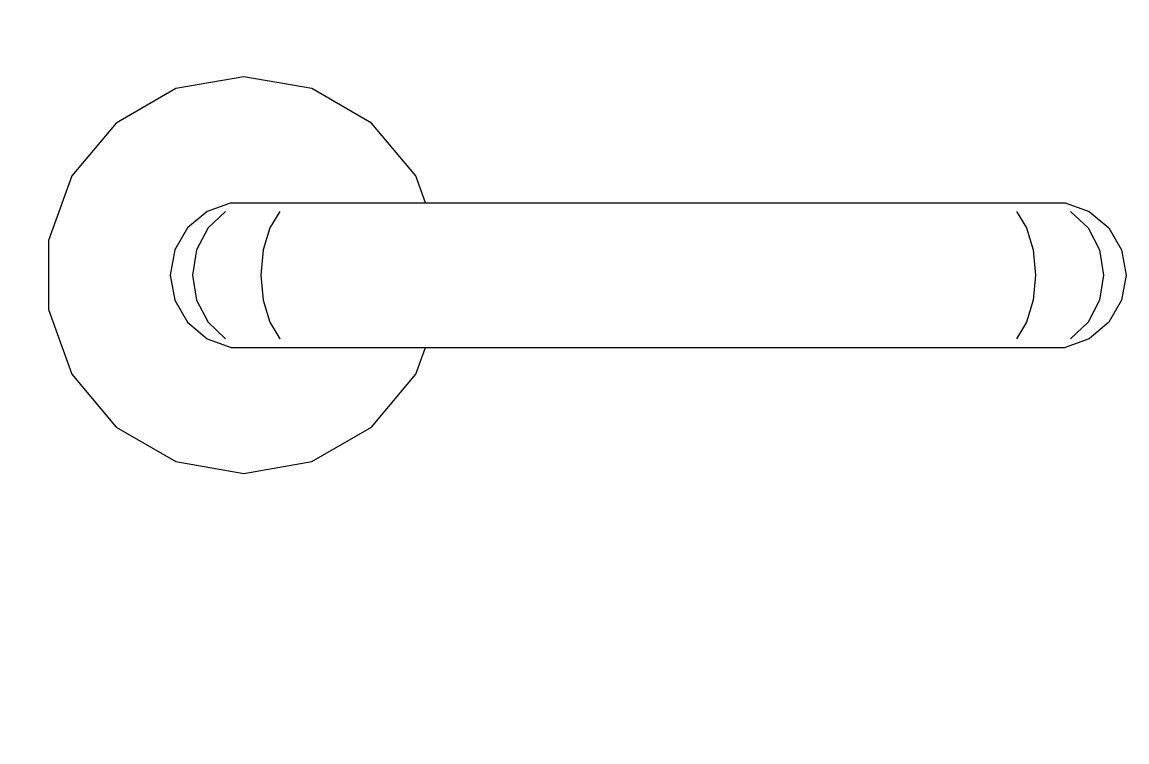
# Model space of a CAD drawing. Header units: millimetres. Extents: x -15634 to 67596, y -3027 to 55843.
# Drawn here: x 11392.2 to 11542.5, y 21832.1 to 21930 of the extents above; entities that cross this region are included whole.
import ezdxf

# ---------------------------------------------------------------- set-up
doc = ezdxf.new("R2010")
doc.units = ezdxf.units.MM
doc.header["$MEASUREMENT"] = 0
doc.set_wipeout_variables(frame=1)
doc.linetypes.add('Wipeout_Contour', pattern=[1000, 0, -1000])
doc.layers.add('Dimensioning - General', color=7, linetype='Continuous')
doc.layers.add('Structural - Bearing', color=7, linetype='Continuous')
for name, color, linetype, lineweight, true_color in [('Dimensioning - General_Pen_No__61', 7, 'Continuous', 20, 0x6a6a6a), ('Dimensioning - General_Pen_No__88', 7, 'Continuous', 20, 0xfd4435), ('Structural - Bearing_Pen_No__82', 7, 'Continuous', 20, 0xaaaaaa)]:
    doc.layers.add(name, color=color, linetype=linetype, lineweight=lineweight, true_color=true_color)
doc.styles.add('GENERATED_STYLE_6', font='calibril.ttf')
doc.dimstyles.new('GENERATED_STYLE__3', dxfattribs={"dimtxt": 195.999997, "dimasz": 106.4, "dimexe": 0.18, "dimexo": 0.0625, "dimgap": 0.09, "dimtad": 1, "dimdec": 0, "dimlfac": 0.1, "dimzin": 0, "dimdsep": 46, "dimtxsty": 'GENERATED_STYLE_6', "dimblk": 'ARROWHEAD_2', "dimblk1": 'ARROWHEAD_2', "dimblk2": 'ARROWHEAD_2', "dimcen": 0.09, "dimse1": 1, "dimse2": 1, "dimclrd": 256, "dimclre": 256, "dimclrt": 256, "dimadec": 0, "dimazin": 0, "dimtfac": 1, "dimtdec": 4, "dimtmove": 0, "dimatfit": 3, "dimfxl": 1, "dimtolj": 1, "dimtzin": 0, "dimarcsym": 0})

# ---------------------------------------------------------------- blocks, each defined once
blk = doc.blocks.new('*D49')
at = {"layer": 'Dimensioning - General_Pen_No__61', "color": 251, "linetype": 'Continuous', "lineweight": 20, "true_color": 0x6a6a6a, "transparency": 16777216}
for p, q in [((27454.43, 23536.02), (27594.43, 23455.19)), ((27629.43, 23495.6), (27419.43, 23495.6)), ((27524.43, 20795.6), (27524.43, 23495.6)), ((27454.43, 20836.02), (27594.43, 20755.19)), ((27629.43, 20795.6), (27419.43, 20795.6))]:
    blk.add_line(p, q, dxfattribs=at)
at = {"layer": 'Dimensioning - General_Pen_No__88', "color": 20, "lineweight": 20, "true_color": 0xfd4435, "transparency": 16777216, "char_height": 196, "attachment_point": 7, "rotation": 90, "style": 'GENERATED_STYLE_6'}
for s, insert in [('\\A1;{\\pql;\\fCalibri Light|b0|i0|c0|p34;20}', (27485.23, 23137.36)), ('\\A1;{\\pql;\\fCalibri Light|b0|i0|c0|p34;270}', (27485.23, 21907.27))]:
    blk.add_mtext(s, dxfattribs=dict(at, insert=insert))
blk = doc.blocks.new('ARROWHEAD_2')
at = {"color": 0, "linetype": 'Continuous', "lineweight": 0}
for p, q in [((-0.3781, -0.655), (0.3781, 0.655)), ((0, 0), (-1, 0))]:
    blk.add_line(p, q, dxfattribs=at)
blk = doc.blocks.new('*D97')
at = {"layer": 'Dimensioning - General_Pen_No__61', "color": 251, "linetype": 'Continuous', "lineweight": 20, "true_color": 0x6a6a6a, "transparency": 16777216}
for p, q in [((28004.43, 23536.02), (28144.43, 23455.19)), ((28179.43, 23495.6), (27969.43, 23495.6)), ((28074.43, 20795.6), (28074.43, 23495.6)), ((28004.43, 20836.02), (28144.43, 20755.19)), ((28179.43, 20795.6), (27969.43, 20795.6))]:
    blk.add_line(p, q, dxfattribs=at)
at = {"layer": 'Dimensioning - General_Pen_No__88', "color": 20, "lineweight": 20, "true_color": 0xfd4435, "transparency": 16777216, "char_height": 196, "attachment_point": 7, "rotation": 90, "style": 'GENERATED_STYLE_6'}
for s, insert in [('\\A1;{\\pql;\\fCalibri Light|b0|i0|c0|p34;20}', (28035.23, 23137.36)), ('\\A1;{\\pql;\\fCalibri Light|b0|i0|c0|p34;270}', (28035.23, 21907.27))]:
    blk.add_mtext(s, dxfattribs=dict(at, insert=insert))
blk = doc.blocks.new('*D127')
at = {"layer": 'Dimensioning - General_Pen_No__61', "color": 251, "linetype": 'Continuous', "lineweight": 20, "true_color": 0x6a6a6a, "transparency": 16777216}
for p, q in [((28554.43, 23736.02), (28694.43, 23655.19)), ((28729.43, 23695.6), (28519.43, 23695.6)), ((28624.43, 20795.6), (28624.43, 23695.6)), ((28554.43, 20836.02), (28694.43, 20755.19)), ((28729.43, 20795.6), (28519.43, 20795.6))]:
    blk.add_line(p, q, dxfattribs=at)
at = {"layer": 'Dimensioning - General_Pen_No__88', "color": 20, "lineweight": 20, "true_color": 0xfd4435, "transparency": 16777216, "insert": (28585.23, 22007.27), "char_height": 196, "attachment_point": 7, "rotation": 90, "style": 'GENERATED_STYLE_6'}
blk.add_mtext('\\A1;{\\pql;\\fCalibri Light|b0|i0|c0|p34;290}', dxfattribs=at)
blk = doc.blocks.new('*D145')
at = {"layer": 'Dimensioning - General_Pen_No__61', "color": 251, "linetype": 'Continuous', "lineweight": 20, "true_color": 0x6a6a6a, "transparency": 16777216}
for p, q in [((34964.93, 23536.02), (35104.93, 23455.19)), ((35139.93, 23495.6), (34929.93, 23495.6)), ((35034.93, 20795.6), (35034.93, 23495.6)), ((34964.93, 20836.02), (35104.93, 20755.19)), ((35139.93, 20795.6), (34929.93, 20795.6))]:
    blk.add_line(p, q, dxfattribs=at)
at = {"layer": 'Dimensioning - General_Pen_No__88', "color": 20, "lineweight": 20, "true_color": 0xfd4435, "transparency": 16777216, "char_height": 196, "attachment_point": 7, "rotation": 90, "style": 'GENERATED_STYLE_6'}
for s, insert in [('\\A1;{\\pql;\\fCalibri Light|b0|i0|c0|p34;20}', (34995.73, 23137.36)), ('\\A1;{\\pql;\\fCalibri Light|b0|i0|c0|p34;270}', (34995.73, 21907.27))]:
    blk.add_mtext(s, dxfattribs=dict(at, insert=insert))
blk = doc.blocks.new('*D193')
at = {"layer": 'Dimensioning - General_Pen_No__61', "color": 251, "linetype": 'Continuous', "lineweight": 20, "true_color": 0x6a6a6a, "transparency": 16777216}
for p, q in [((35514.93, 23536.02), (35654.93, 23455.19)), ((35689.93, 23495.6), (35479.93, 23495.6)), ((35584.93, 20795.6), (35584.93, 23495.6)), ((35514.93, 20836.02), (35654.93, 20755.19)), ((35689.93, 20795.6), (35479.93, 20795.6))]:
    blk.add_line(p, q, dxfattribs=at)
at = {"layer": 'Dimensioning - General_Pen_No__88', "color": 20, "lineweight": 20, "true_color": 0xfd4435, "transparency": 16777216, "char_height": 196, "attachment_point": 7, "rotation": 90, "style": 'GENERATED_STYLE_6'}
for s, insert in [('\\A1;{\\pql;\\fCalibri Light|b0|i0|c0|p34;20}', (35545.73, 23137.36)), ('\\A1;{\\pql;\\fCalibri Light|b0|i0|c0|p34;270}', (35545.73, 21907.27))]:
    blk.add_mtext(s, dxfattribs=dict(at, insert=insert))
blk = doc.blocks.new('*D223')
at = {"layer": 'Dimensioning - General_Pen_No__61', "color": 251, "linetype": 'Continuous', "lineweight": 20, "true_color": 0x6a6a6a, "transparency": 16777216}
for p, q in [((36064.93, 23736.02), (36204.93, 23655.19)), ((36239.93, 23695.6), (36029.93, 23695.6)), ((36134.93, 20795.6), (36134.93, 23695.6)), ((36064.93, 20836.02), (36204.93, 20755.19)), ((36239.93, 20795.6), (36029.93, 20795.6))]:
    blk.add_line(p, q, dxfattribs=at)
at = {"layer": 'Dimensioning - General_Pen_No__88', "color": 20, "lineweight": 20, "true_color": 0xfd4435, "transparency": 16777216, "insert": (36095.73, 22007.27), "char_height": 196, "attachment_point": 7, "rotation": 90, "style": 'GENERATED_STYLE_6'}
blk.add_mtext('\\A1;{\\pql;\\fCalibri Light|b0|i0|c0|p34;290}', dxfattribs=at)

msp = doc.modelspace()

# ---------------------------------------------------------------- wipeouts: each hides what was drawn before it
at = {"color": 254, "linetype": 'Wipeout_Contour', "lineweight": 0, "ltscale": 691455.573071}
msp.add_wipeout([(11395.78, 21900.29), (11395.78, 21890.92), (11398.98, 21882.1), (11405.01, 21874.92), (11413.13, 21870.23), (11422.37, 21868.6), (11431.6, 21870.23), (11439.72, 21874.92), (11445.75, 21882.1), (11447.08, 21885.76), (11437.6, 21885.76), (11420.63, 21885.76), (11417.37, 21886.94), (11414.71, 21889.18), (11412.97, 21892.18), (11412.37, 21895.6), (11412.97, 21899.02), (11414.71, 21902.03), (11417.37, 21904.26), (11420.63, 21905.45), (11447.08, 21905.45), (11445.75, 21909.1), (11439.72, 21916.29), (11431.6, 21920.98), (11422.37, 21922.6), (11413.13, 21920.98), (11405.01, 21916.29), (11398.98, 21909.1)], dxfattribs=at).dxf.layer = 'Structural - Bearing'

# ---------------------------------------------------------------- next in the draw order: linework, layer by layer
at = {"layer": 'Structural - Bearing_Pen_No__82', "color": 253, "linetype": 'Continuous', "lineweight": 20, "true_color": 0xaaaaaa}
for p, q in [((11422.37, 21922.6), (11413.13, 21920.98)), ((11431.6, 21920.98), (11422.37, 21922.6)), ((11413.13, 21920.98), (11405.01, 21916.29)), ((11439.72, 21916.29), (11431.6, 21920.98)), ((11405.01, 21916.29), (11398.98, 21909.1)), ((11445.75, 21909.1), (11439.72, 21916.29)), ((11398.98, 21909.1), (11395.78, 21900.29)), ((11395.78, 21900.29), (11395.78, 21890.92)), ((11395.78, 21890.92), (11398.98, 21882.1)), ((11398.98, 21882.1), (11405.01, 21874.92)), ((11439.72, 21874.92), (11445.75, 21882.1)), ((11405.01, 21874.92), (11413.13, 21870.23)), ((11431.6, 21870.23), (11439.72, 21874.92)), ((11413.13, 21870.23), (11422.37, 21868.6)), ((11422.37, 21868.6), (11431.6, 21870.23))]:
    msp.add_line(p, q, dxfattribs=at)

# ---------------------------------------------------------------- next in the draw order: wipeouts: each hides what was drawn before it
at = {"color": 254, "linetype": 'Wipeout_Contour', "lineweight": 0, "ltscale": 98812.382812}
msp.add_wipeout([(11417.37, 21904.26), (11419.89, 21904.26), (11422.82, 21905.45), (11420.63, 21905.45)], dxfattribs=at).dxf.layer = 'Structural - Bearing'
at = {"color": 254, "linetype": 'Wipeout_Contour', "lineweight": 0, "ltscale": 98762.413774}
msp.add_wipeout([(11415.41, 21895.6), (11412.37, 21895.6), (11412.97, 21892.18), (11415.95, 21892.18)], dxfattribs=at).dxf.layer = 'Structural - Bearing'

# ---------------------------------------------------------------- next in the draw order: wipeouts: each hides what was drawn before it
at = {"color": 254, "linetype": 'Wipeout_Contour', "lineweight": 0, "ltscale": 98801.127504}
msp.add_wipeout([(11414.71, 21902.03), (11417.51, 21902.03), (11419.89, 21904.26), (11417.37, 21904.26)], dxfattribs=at).dxf.layer = 'Structural - Bearing'
at = {"color": 254, "linetype": 'Wipeout_Contour', "lineweight": 0, "ltscale": 98753.055753}
msp.add_wipeout([(11415.95, 21892.18), (11412.97, 21892.18), (11414.71, 21889.18), (11417.51, 21889.18)], dxfattribs=at).dxf.layer = 'Structural - Bearing'

# ---------------------------------------------------------------- next in the draw order: wipeouts: each hides what was drawn before it
at = {"color": 254, "linetype": 'Wipeout_Contour', "lineweight": 0, "ltscale": 98820.786902}
msp.add_wipeout([(11419.89, 21904.26), (11427.28, 21904.26), (11428.97, 21905.45), (11422.82, 21905.45)], dxfattribs=at).dxf.layer = 'Structural - Bearing'
at = {"color": 254, "linetype": 'Wipeout_Contour', "lineweight": 0, "ltscale": 98787.985797}
msp.add_wipeout([(11412.97, 21899.02), (11415.95, 21899.02), (11417.51, 21902.03), (11414.71, 21902.03)], dxfattribs=at).dxf.layer = 'Structural - Bearing'
at = {"color": 254, "linetype": 'Wipeout_Contour', "lineweight": 0, "ltscale": 98747.613594}
msp.add_wipeout([(11417.51, 21889.18), (11414.71, 21889.18), (11417.37, 21886.94), (11419.89, 21886.94)], dxfattribs=at).dxf.layer = 'Structural - Bearing'

# ---------------------------------------------------------------- next in the draw order: linework, layer by layer
at = {"layer": 'Structural - Bearing_Pen_No__82', "color": 253, "linetype": 'Continuous', "lineweight": 20, "true_color": 0xaaaaaa}
msp.add_line((11420.63, 21905.45), (11422.82, 21905.45), dxfattribs=at)

# ---------------------------------------------------------------- next in the draw order: wipeouts: each hides what was drawn before it
at = {"color": 254, "linetype": 'Wipeout_Contour', "lineweight": 0, "ltscale": 98810.863227}
msp.add_wipeout([(11417.51, 21902.03), (11425.9, 21902.03), (11427.28, 21904.26), (11419.89, 21904.26)], dxfattribs=at).dxf.layer = 'Structural - Bearing'
at = {"color": 254, "linetype": 'Wipeout_Contour', "lineweight": 0, "ltscale": 98774.545096}
msp.add_wipeout([(11412.97, 21899.02), (11412.37, 21895.6), (11415.41, 21895.6), (11415.95, 21899.02)], dxfattribs=at).dxf.layer = 'Structural - Bearing'
at = {"color": 254, "linetype": 'Wipeout_Contour', "lineweight": 0, "ltscale": 98746.741627}
msp.add_wipeout([(11417.37, 21886.94), (11420.63, 21885.76), (11422.82, 21885.76), (11419.89, 21886.94)], dxfattribs=at).dxf.layer = 'Structural - Bearing'

# ---------------------------------------------------------------- next in the draw order: linework, layer by layer
at = {"layer": 'Structural - Bearing_Pen_No__82', "color": 253, "linetype": 'Continuous', "lineweight": 20, "true_color": 0xaaaaaa}
for p, q in [((11420.63, 21905.45), (11417.37, 21904.26)), ((11412.97, 21899.02), (11412.37, 21895.6)), ((11412.37, 21895.6), (11412.97, 21892.18))]:
    msp.add_line(p, q, dxfattribs=at)

# ---------------------------------------------------------------- next in the draw order: wipeouts: each hides what was drawn before it
at = {"color": 254, "linetype": 'Wipeout_Contour', "lineweight": 0, "ltscale": 98835.192614}
msp.add_wipeout([(11428.97, 21905.45), (11427.28, 21904.26), (11436.71, 21904.26), (11437.14, 21905.45)], dxfattribs=at).dxf.layer = 'Structural - Bearing'
at = {"color": 254, "linetype": 'Wipeout_Contour', "lineweight": 0, "ltscale": 98798.71284}
msp.add_wipeout([(11415.95, 21899.02), (11425, 21899.02), (11425.9, 21902.03), (11417.51, 21902.03)], dxfattribs=at).dxf.layer = 'Structural - Bearing'
at = {"color": 254, "linetype": 'Wipeout_Contour', "lineweight": 0, "ltscale": 98773.673887}
msp.add_wipeout([(11424.69, 21895.6), (11415.41, 21895.6), (11415.95, 21892.18), (11425, 21892.18)], dxfattribs=at).dxf.layer = 'Structural - Bearing'

# ---------------------------------------------------------------- next in the draw order: linework, layer by layer
at = {"layer": 'Structural - Bearing_Pen_No__82', "color": 253, "linetype": 'Continuous', "lineweight": 20, "true_color": 0xaaaaaa}
for p, q in [((11422.82, 21905.45), (11428.97, 21905.45)), ((11417.37, 21904.26), (11414.71, 21902.03)), ((11419.89, 21904.26), (11417.51, 21902.03)), ((11412.97, 21892.18), (11414.71, 21889.18))]:
    msp.add_line(p, q, dxfattribs=at)

# ---------------------------------------------------------------- next in the draw order: wipeouts: each hides what was drawn before it
at = {"color": 254, "linetype": 'Wipeout_Contour', "lineweight": 0, "ltscale": 98827.364231}
msp.add_wipeout([(11427.28, 21904.26), (11425.9, 21902.03), (11436.36, 21902.03), (11436.71, 21904.26)], dxfattribs=at).dxf.layer = 'Structural - Bearing'
at = {"color": 254, "linetype": 'Wipeout_Contour', "lineweight": 0, "ltscale": 98785.803838}
msp.add_wipeout([(11415.41, 21895.6), (11424.69, 21895.6), (11425, 21899.02), (11415.95, 21899.02)], dxfattribs=at).dxf.layer = 'Structural - Bearing'
at = {"color": 254, "linetype": 'Wipeout_Contour', "lineweight": 0, "ltscale": 98763.786556}
msp.add_wipeout([(11425, 21892.18), (11415.95, 21892.18), (11417.51, 21889.18), (11425.9, 21889.18)], dxfattribs=at).dxf.layer = 'Structural - Bearing'

# ---------------------------------------------------------------- next in the draw order: linework, layer by layer
at = {"layer": 'Structural - Bearing_Pen_No__82', "color": 253, "linetype": 'Continuous', "lineweight": 20, "true_color": 0xaaaaaa}
for p, q in [((11414.71, 21902.03), (11412.97, 21899.02)), ((11417.51, 21902.03), (11415.95, 21899.02)), ((11415.95, 21899.02), (11415.41, 21895.6)), ((11415.41, 21895.6), (11415.95, 21892.18))]:
    msp.add_line(p, q, dxfattribs=at)

# ---------------------------------------------------------------- next in the draw order: wipeouts: each hides what was drawn before it
at = {"color": 254, "linetype": 'Wipeout_Contour', "lineweight": 0, "ltscale": 98918.47545}
msp.add_wipeout([(11437.14, 21905.45), (11436.71, 21904.26), (11518.03, 21904.26), (11517.6, 21905.45)], dxfattribs=at).dxf.layer = 'Structural - Bearing'
at = {"color": 254, "linetype": 'Wipeout_Contour', "lineweight": 0, "ltscale": 98816.769421}
msp.add_wipeout([(11425.9, 21902.03), (11425, 21899.02), (11436.13, 21899.02), (11436.36, 21902.03)], dxfattribs=at).dxf.layer = 'Structural - Bearing'
at = {"color": 254, "linetype": 'Wipeout_Contour', "lineweight": 0, "ltscale": 98792.560294}
msp.add_wipeout([(11424.69, 21895.6), (11425, 21892.18), (11436.13, 21892.18), (11436.05, 21895.6)], dxfattribs=at).dxf.layer = 'Structural - Bearing'
at = {"color": 254, "linetype": 'Wipeout_Contour', "lineweight": 0, "ltscale": 98757.354554}
msp.add_wipeout([(11425.9, 21889.18), (11417.51, 21889.18), (11419.89, 21886.94), (11427.28, 21886.94)], dxfattribs=at).dxf.layer = 'Structural - Bearing'

# ---------------------------------------------------------------- next in the draw order: linework, layer by layer
at = {"layer": 'Structural - Bearing_Pen_No__82', "color": 253, "linetype": 'Continuous', "lineweight": 20, "true_color": 0xaaaaaa}
for p, q in [((11447.08, 21905.45), (11445.75, 21909.1)), ((11428.97, 21905.45), (11437.14, 21905.45)), ((11427.28, 21904.26), (11425.9, 21902.03)), ((11415.95, 21892.18), (11417.51, 21889.18)), ((11414.71, 21889.18), (11417.37, 21886.94))]:
    msp.add_line(p, q, dxfattribs=at)

# ---------------------------------------------------------------- next in the draw order: wipeouts: each hides what was drawn before it
at = {"color": 254, "linetype": 'Wipeout_Contour', "lineweight": 0, "ltscale": 98912.418441}
msp.add_wipeout([(11436.71, 21904.26), (11436.36, 21902.03), (11518.38, 21902.03), (11518.03, 21904.26)], dxfattribs=at).dxf.layer = 'Structural - Bearing'
at = {"color": 254, "linetype": 'Wipeout_Contour', "lineweight": 0, "ltscale": 98804.687952}
msp.add_wipeout([(11425, 21899.02), (11424.69, 21895.6), (11436.05, 21895.6), (11436.13, 21899.02)], dxfattribs=at).dxf.layer = 'Structural - Bearing'
at = {"color": 254, "linetype": 'Wipeout_Contour', "lineweight": 0, "ltscale": 98781.849457}
msp.add_wipeout([(11425, 21892.18), (11425.9, 21889.18), (11436.36, 21889.18), (11436.13, 21892.18)], dxfattribs=at).dxf.layer = 'Structural - Bearing'
at = {"color": 254, "linetype": 'Wipeout_Contour', "lineweight": 0, "ltscale": 98755.151282}
msp.add_wipeout([(11419.89, 21886.94), (11422.82, 21885.76), (11428.97, 21885.76), (11427.28, 21886.94)], dxfattribs=at).dxf.layer = 'Structural - Bearing'

# ---------------------------------------------------------------- next in the draw order: linework, layer by layer
at = {"layer": 'Structural - Bearing_Pen_No__82', "color": 253, "linetype": 'Continuous', "lineweight": 20, "true_color": 0xaaaaaa}
for p, q in [((11425.9, 21902.03), (11425, 21899.02)), ((11425, 21899.02), (11424.69, 21895.6)), ((11424.69, 21895.6), (11425, 21892.18)), ((11417.51, 21889.18), (11419.89, 21886.94)), ((11417.37, 21886.94), (11420.63, 21885.76)), ((11420.63, 21885.76), (11422.82, 21885.76))]:
    msp.add_line(p, q, dxfattribs=at)

# ---------------------------------------------------------------- next in the draw order: wipeouts: each hides what was drawn before it
at = {"color": 254, "linetype": 'Wipeout_Contour', "lineweight": 0, "ltscale": 99001.811172}
msp.add_wipeout([(11517.6, 21905.45), (11518.03, 21904.26), (11527.46, 21904.26), (11525.77, 21905.45)], dxfattribs=at).dxf.layer = 'Structural - Bearing'
at = {"color": 254, "linetype": 'Wipeout_Contour', "lineweight": 0, "ltscale": 98903.137204}
msp.add_wipeout([(11436.36, 21902.03), (11436.13, 21899.02), (11518.6, 21899.02), (11518.38, 21902.03)], dxfattribs=at).dxf.layer = 'Structural - Bearing'
at = {"color": 254, "linetype": 'Wipeout_Contour', "lineweight": 0, "ltscale": 98879.634364}
msp.add_wipeout([(11436.05, 21895.6), (11436.13, 21892.18), (11518.6, 21892.18), (11518.68, 21895.6)], dxfattribs=at).dxf.layer = 'Structural - Bearing'
at = {"color": 254, "linetype": 'Wipeout_Contour', "lineweight": 0, "ltscale": 98773.864426}
msp.add_wipeout([(11425.9, 21889.18), (11427.28, 21886.94), (11436.71, 21886.94), (11436.36, 21889.18)], dxfattribs=at).dxf.layer = 'Structural - Bearing'

# ---------------------------------------------------------------- next in the draw order: linework, layer by layer
at = {"layer": 'Structural - Bearing_Pen_No__82', "color": 253, "linetype": 'Continuous', "lineweight": 20, "true_color": 0xaaaaaa}
for p, q in [((11437.14, 21905.45), (11517.6, 21905.45)), ((11425, 21892.18), (11425.9, 21889.18))]:
    msp.add_line(p, q, dxfattribs=at)

# ---------------------------------------------------------------- next in the draw order: wipeouts: each hides what was drawn before it
at = {"color": 254, "linetype": 'Wipeout_Contour', "lineweight": 0, "ltscale": 98997.533145}
msp.add_wipeout([(11518.03, 21904.26), (11518.38, 21902.03), (11528.83, 21902.03), (11527.46, 21904.26)], dxfattribs=at).dxf.layer = 'Structural - Bearing'
at = {"color": 254, "linetype": 'Wipeout_Contour', "lineweight": 0, "ltscale": 98891.751373}
msp.add_wipeout([(11436.13, 21899.02), (11436.05, 21895.6), (11518.68, 21895.6), (11518.6, 21899.02)], dxfattribs=at).dxf.layer = 'Structural - Bearing'
at = {"color": 254, "linetype": 'Wipeout_Contour', "lineweight": 0, "ltscale": 98868.247669}
msp.add_wipeout([(11436.13, 21892.18), (11436.36, 21889.18), (11518.38, 21889.18), (11518.6, 21892.18)], dxfattribs=at).dxf.layer = 'Structural - Bearing'
at = {"color": 254, "linetype": 'Wipeout_Contour', "lineweight": 0, "ltscale": 98769.566523}
msp.add_wipeout([(11427.28, 21886.94), (11428.97, 21885.76), (11437.14, 21885.76), (11436.71, 21886.94)], dxfattribs=at).dxf.layer = 'Structural - Bearing'

# ---------------------------------------------------------------- next in the draw order: linework, layer by layer
at = {"layer": 'Structural - Bearing_Pen_No__82', "color": 253, "linetype": 'Continuous', "lineweight": 20, "true_color": 0xaaaaaa}
for p, q in [((11425.9, 21889.18), (11427.28, 21886.94)), ((11422.82, 21885.76), (11428.97, 21885.76))]:
    msp.add_line(p, q, dxfattribs=at)

# ---------------------------------------------------------------- next in the draw order: wipeouts: each hides what was drawn before it
at = {"color": 254, "linetype": 'Wipeout_Contour', "lineweight": 0, "ltscale": 99016.312438}
msp.add_wipeout([(11531.91, 21905.45), (11525.77, 21905.45), (11527.46, 21904.26), (11534.84, 21904.26)], dxfattribs=at).dxf.layer = 'Structural - Bearing'
at = {"color": 254, "linetype": 'Wipeout_Contour', "lineweight": 0, "ltscale": 98989.571267}
msp.add_wipeout([(11518.38, 21902.03), (11518.6, 21899.02), (11529.73, 21899.02), (11528.83, 21902.03)], dxfattribs=at).dxf.layer = 'Structural - Bearing'
at = {"color": 254, "linetype": 'Wipeout_Contour', "lineweight": 0, "ltscale": 98966.777801}
msp.add_wipeout([(11518.68, 21895.6), (11518.6, 21892.18), (11529.73, 21892.18), (11530.04, 21895.6)], dxfattribs=at).dxf.layer = 'Structural - Bearing'
at = {"color": 254, "linetype": 'Wipeout_Contour', "lineweight": 0, "ltscale": 98858.964572}
msp.add_wipeout([(11436.36, 21889.18), (11436.71, 21886.94), (11518.03, 21886.94), (11518.38, 21889.18)], dxfattribs=at).dxf.layer = 'Structural - Bearing'

# ---------------------------------------------------------------- next in the draw order: linework, layer by layer
at = {"layer": 'Structural - Bearing_Pen_No__82', "color": 253, "linetype": 'Continuous', "lineweight": 20, "true_color": 0xaaaaaa}
msp.add_line((11517.6, 21905.45), (11525.77, 21905.45), dxfattribs=at)

# ---------------------------------------------------------------- next in the draw order: wipeouts: each hides what was drawn before it
at = {"color": 254, "linetype": 'Wipeout_Contour', "lineweight": 0, "ltscale": 99014.146994}
msp.add_wipeout([(11527.46, 21904.26), (11528.83, 21902.03), (11537.23, 21902.03), (11534.84, 21904.26)], dxfattribs=at).dxf.layer = 'Structural - Bearing'
at = {"color": 254, "linetype": 'Wipeout_Contour', "lineweight": 0, "ltscale": 98978.884155}
msp.add_wipeout([(11518.6, 21899.02), (11518.68, 21895.6), (11530.04, 21895.6), (11529.73, 21899.02)], dxfattribs=at).dxf.layer = 'Structural - Bearing'
at = {"color": 254, "linetype": 'Wipeout_Contour', "lineweight": 0, "ltscale": 98954.712173}
msp.add_wipeout([(11518.6, 21892.18), (11518.38, 21889.18), (11528.83, 21889.18), (11529.73, 21892.18)], dxfattribs=at).dxf.layer = 'Structural - Bearing'
at = {"color": 254, "linetype": 'Wipeout_Contour', "lineweight": 0, "ltscale": 98852.904573}
msp.add_wipeout([(11436.71, 21886.94), (11437.14, 21885.76), (11517.6, 21885.76), (11518.03, 21886.94)], dxfattribs=at).dxf.layer = 'Structural - Bearing'

# ---------------------------------------------------------------- next in the draw order: linework, layer by layer
at = {"layer": 'Structural - Bearing_Pen_No__82', "color": 253, "linetype": 'Continuous', "lineweight": 20, "true_color": 0xaaaaaa}
for p, q in [((11428.97, 21885.76), (11437.14, 21885.76)), ((11445.75, 21882.1), (11447.08, 21885.76))]:
    msp.add_line(p, q, dxfattribs=at)

# ---------------------------------------------------------------- next in the draw order: wipeouts: each hides what was drawn before it
at = {"color": 254, "linetype": 'Wipeout_Contour', "lineweight": 0, "ltscale": 99024.778896}
msp.add_wipeout([(11531.91, 21905.45), (11534.84, 21904.26), (11537.37, 21904.26), (11534.1, 21905.45)], dxfattribs=at).dxf.layer = 'Structural - Bearing'
at = {"color": 254, "linetype": 'Wipeout_Contour', "lineweight": 0, "ltscale": 99007.754037}
msp.add_wipeout([(11537.23, 21902.03), (11528.83, 21902.03), (11529.73, 21899.02), (11538.78, 21899.02)], dxfattribs=at).dxf.layer = 'Structural - Bearing'
at = {"color": 254, "linetype": 'Wipeout_Contour', "lineweight": 0, "ltscale": 98985.797674}
msp.add_wipeout([(11529.73, 21892.18), (11538.78, 21892.18), (11539.32, 21895.6), (11530.04, 21895.6)], dxfattribs=at).dxf.layer = 'Structural - Bearing'
at = {"color": 254, "linetype": 'Wipeout_Contour', "lineweight": 0, "ltscale": 98944.125229}
msp.add_wipeout([(11518.38, 21889.18), (11518.03, 21886.94), (11527.46, 21886.94), (11528.83, 21889.18)], dxfattribs=at).dxf.layer = 'Structural - Bearing'

# ---------------------------------------------------------------- next in the draw order: linework, layer by layer
at = {"layer": 'Structural - Bearing_Pen_No__82', "color": 253, "linetype": 'Continuous', "lineweight": 20, "true_color": 0xaaaaaa}
for p, q in [((11525.77, 21905.45), (11531.91, 21905.45)), ((11531.91, 21905.45), (11534.1, 21905.45)), ((11527.46, 21904.26), (11528.83, 21902.03))]:
    msp.add_line(p, q, dxfattribs=at)

# ---------------------------------------------------------------- next in the draw order: wipeouts: each hides what was drawn before it
at = {"color": 254, "linetype": 'Wipeout_Contour', "lineweight": 0, "ltscale": 99023.957896}
msp.add_wipeout([(11537.37, 21904.26), (11534.84, 21904.26), (11537.23, 21902.03), (11540.03, 21902.03)], dxfattribs=at).dxf.layer = 'Structural - Bearing'
at = {"color": 254, "linetype": 'Wipeout_Contour', "lineweight": 0, "ltscale": 98997.901728}
msp.add_wipeout([(11538.78, 21899.02), (11529.73, 21899.02), (11530.04, 21895.6), (11539.32, 21895.6)], dxfattribs=at).dxf.layer = 'Structural - Bearing'
at = {"color": 254, "linetype": 'Wipeout_Contour', "lineweight": 0, "ltscale": 98972.901283}
msp.add_wipeout([(11529.73, 21892.18), (11528.83, 21889.18), (11537.23, 21889.18), (11538.78, 21892.18)], dxfattribs=at).dxf.layer = 'Structural - Bearing'
at = {"color": 254, "linetype": 'Wipeout_Contour', "lineweight": 0, "ltscale": 98936.295525}
msp.add_wipeout([(11518.03, 21886.94), (11517.6, 21885.76), (11525.77, 21885.76), (11527.46, 21886.94)], dxfattribs=at).dxf.layer = 'Structural - Bearing'

# ---------------------------------------------------------------- next in the draw order: linework, layer by layer
at = {"layer": 'Structural - Bearing_Pen_No__82', "color": 253, "linetype": 'Continuous', "lineweight": 20, "true_color": 0xaaaaaa}
for p, q in [((11534.1, 21905.45), (11537.37, 21904.26)), ((11528.83, 21902.03), (11529.73, 21899.02)), ((11529.73, 21899.02), (11530.04, 21895.6)), ((11530.04, 21895.6), (11529.73, 21892.18)), ((11437.14, 21885.76), (11517.6, 21885.76))]:
    msp.add_line(p, q, dxfattribs=at)

# ---------------------------------------------------------------- next in the draw order: wipeouts: each hides what was drawn before it
at = {"color": 254, "linetype": 'Wipeout_Contour', "lineweight": 0, "ltscale": 99018.566323}
msp.add_wipeout([(11537.23, 21902.03), (11538.78, 21899.02), (11541.76, 21899.02), (11540.03, 21902.03)], dxfattribs=at).dxf.layer = 'Structural - Bearing'
at = {"color": 254, "linetype": 'Wipeout_Contour', "lineweight": 0, "ltscale": 98997.148582}
msp.add_wipeout([(11538.78, 21892.18), (11541.76, 21892.18), (11542.37, 21895.6), (11539.32, 21895.6)], dxfattribs=at).dxf.layer = 'Structural - Bearing'
at = {"color": 254, "linetype": 'Wipeout_Contour', "lineweight": 0, "ltscale": 98960.747972}
msp.add_wipeout([(11528.83, 21889.18), (11527.46, 21886.94), (11534.84, 21886.94), (11537.23, 21889.18)], dxfattribs=at).dxf.layer = 'Structural - Bearing'

# ---------------------------------------------------------------- next in the draw order: linework, layer by layer
at = {"layer": 'Structural - Bearing_Pen_No__82', "color": 253, "linetype": 'Continuous', "lineweight": 20, "true_color": 0xaaaaaa}
for p, q in [((11534.84, 21904.26), (11537.23, 21902.03)), ((11537.37, 21904.26), (11540.03, 21902.03)), ((11529.73, 21892.18), (11528.83, 21889.18))]:
    msp.add_line(p, q, dxfattribs=at)

# ---------------------------------------------------------------- next in the draw order: wipeouts: each hides what was drawn before it
at = {"color": 254, "linetype": 'Wipeout_Contour', "lineweight": 0, "ltscale": 99009.251261}
msp.add_wipeout([(11541.76, 21899.02), (11538.78, 21899.02), (11539.32, 21895.6), (11542.37, 21895.6)], dxfattribs=at).dxf.layer = 'Structural - Bearing'
at = {"color": 254, "linetype": 'Wipeout_Contour', "lineweight": 0, "ltscale": 98983.717342}
msp.add_wipeout([(11537.23, 21889.18), (11540.03, 21889.18), (11541.76, 21892.18), (11538.78, 21892.18)], dxfattribs=at).dxf.layer = 'Structural - Bearing'
at = {"color": 254, "linetype": 'Wipeout_Contour', "lineweight": 0, "ltscale": 98950.806349}
msp.add_wipeout([(11525.77, 21885.76), (11531.91, 21885.76), (11534.84, 21886.94), (11527.46, 21886.94)], dxfattribs=at).dxf.layer = 'Structural - Bearing'

# ---------------------------------------------------------------- next in the draw order: linework, layer by layer
at = {"layer": 'Structural - Bearing_Pen_No__82', "color": 253, "linetype": 'Continuous', "lineweight": 20, "true_color": 0xaaaaaa}
for p, q in [((11537.23, 21902.03), (11538.78, 21899.02)), ((11540.03, 21902.03), (11541.76, 21899.02)), ((11538.78, 21899.02), (11539.32, 21895.6)), ((11541.76, 21899.02), (11542.37, 21895.6)), ((11539.32, 21895.6), (11538.78, 21892.18)), ((11542.37, 21895.6), (11541.76, 21892.18)), ((11528.83, 21889.18), (11527.46, 21886.94)), ((11517.6, 21885.76), (11525.77, 21885.76))]:
    msp.add_line(p, q, dxfattribs=at)

# ---------------------------------------------------------------- next in the draw order: wipeouts: each hides what was drawn before it
at = {"color": 254, "linetype": 'Wipeout_Contour', "lineweight": 0, "ltscale": 98970.56413}
msp.add_wipeout([(11534.84, 21886.94), (11537.37, 21886.94), (11540.03, 21889.18), (11537.23, 21889.18)], dxfattribs=at).dxf.layer = 'Structural - Bearing'

# ---------------------------------------------------------------- next in the draw order: linework, layer by layer
at = {"layer": 'Structural - Bearing_Pen_No__82', "color": 253, "linetype": 'Continuous', "lineweight": 20, "true_color": 0xaaaaaa}
for p, q in [((11538.78, 21892.18), (11537.23, 21889.18)), ((11541.76, 21892.18), (11540.03, 21889.18))]:
    msp.add_line(p, q, dxfattribs=at)

# ---------------------------------------------------------------- next in the draw order: wipeouts: each hides what was drawn before it
at = {"color": 254, "linetype": 'Wipeout_Contour', "lineweight": 0, "ltscale": 98959.27839}
msp.add_wipeout([(11534.84, 21886.94), (11531.91, 21885.76), (11534.1, 21885.76), (11537.37, 21886.94)], dxfattribs=at).dxf.layer = 'Structural - Bearing'

# ---------------------------------------------------------------- next in the draw order: linework, layer by layer
at = {"layer": 'Structural - Bearing_Pen_No__82', "color": 253, "linetype": 'Continuous', "lineweight": 20, "true_color": 0xaaaaaa}
for p, q in [((11537.23, 21889.18), (11534.84, 21886.94)), ((11540.03, 21889.18), (11537.37, 21886.94)), ((11525.77, 21885.76), (11531.91, 21885.76)), ((11531.91, 21885.76), (11534.1, 21885.76)), ((11537.37, 21886.94), (11534.1, 21885.76))]:
    msp.add_line(p, q, dxfattribs=at)

# ---------------------------------------------------------------- next in the draw order: dimensions: what is measured, and where the dimension line sits
at = {"layer": 'Dimensioning - General', "color": 251, "linetype": 'Continuous', "lineweight": 20, "true_color": 0x6a6a6a}
for base, p1, p2, picture, middle in [((28624.43, 23695.6), (2538.55, 20795.6), (2464.76, 23695.6), '*D127', (28487.23, 22231.4)), ((36134.93, 23695.6), (10049.05, 20795.6), (9975.26, 23695.6), '*D223', (35997.73, 22231.4)), ((28074.43, 23495.6), (-158.45, 20795.6), (-306.03, 23495.6), '*D97', (27937.23, 22131.4)), ((27524.43, 23495.6), (162.53, 20795.6), (229.44, 23495.6), '*D49', (27387.23, 22131.4)), ((35584.93, 23495.6), (7352.05, 20795.6), (7204.47, 23495.6), '*D193', (35447.73, 22131.4)), ((35034.93, 23495.6), (7673.02, 20795.6), (7739.94, 23495.6), '*D145', (34897.73, 22131.4))]:
    dim = msp.add_linear_dim(base=base, p1=p1, p2=p2, angle=90, dimstyle='GENERATED_STYLE__3', dxfattribs=at)
    dim.commit()
    dim.dimension.update_dxf_attribs({"geometry": picture, "text_midpoint": middle, "dimtype": 160, "text_rotation": 90})

doc.saveas('drawing.dxf')
